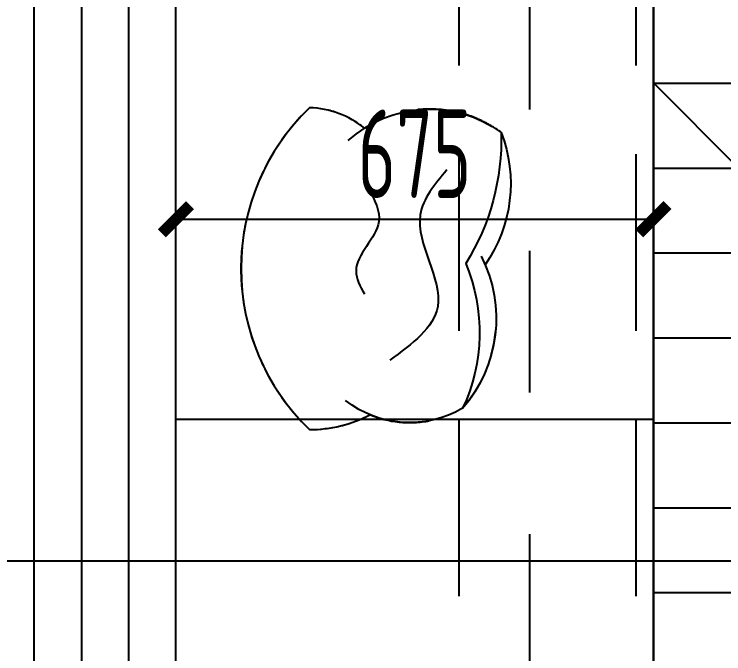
# Model space of a CAD drawing. Header units: millimetres. Extents: x -187744 to 2148, y -49419 to 6550.
# Drawn here: x -12194 to -11191, y -10843 to -9939 of the extents above; entities that cross this region are included whole.
import ezdxf
from ezdxf.enums import TextEntityAlignment as Align

# ---------------------------------------------------------------- set-up
doc = ezdxf.new("R2010")
doc.units = ezdxf.units.MM
doc.header["$LTSCALE"] = 1000
doc.header["$MEASUREMENT"] = 0
doc.set_wipeout_variables(frame=1)
for name, pattern in [('DASH', [0.35, 0.25, -0.1]), ('DASHED2', [0.375, 0.25, -0.125]), ('M-CENTER', [1.7999999999999998, 1.2, -0.2, 0.2, -0.2])]:
    doc.linetypes.add(name, pattern=pattern)
doc.layers.get('Defpoints').update_dxf_attribs({"color": 136})
for name, color, linetype in [('0w-梁1', 4, 'DASHED2'), ('A-WINDOW', 12, 'Continuous'), ('AXIS_TEXT', 50, 'Continuous'), ('B1建筑尺寸', 7, 'Continuous'), ('BS-FURN', 250, 'DASH'), ('BS-SHORT-CABINET', 40, 'Continuous'), ('DOTE', 138, 'M-CENTER'), ('FC-FLOOR', 138, 'Continuous'), ('FF-FURN', 51, 'Continuous'), ('RC-DIM-1', 50, 'Continuous'), ('RC-FIN', 30, 'Continuous')]:
    doc.layers.add(name, color=color, linetype=linetype)
doc.styles.add('COMPLEX', font='COMPLEX')
doc.styles.add('H-DIM', font='archs.shx', dxfattribs={"width": 0.7})
doc.dimstyles.new('H_DIM_1', dxfattribs={"dimscale": 0, "dimtxt": 2.5, "dimasz": 0.8, "dimexe": 2, "dimexo": 1.5, "dimgap": 0.6, "dimtad": 1, "dimdec": 0, "dimzin": 12, "dimdsep": 46, "dimtxsty": 'H-DIM', "dimblk": 'ARCHTICK', "dimcen": 0.125, "dimclrd": 44, "dimclre": 44, "dimclrt": 50, "dimadec": 0, "dimazin": 0, "dimtfac": 1, "dimtdec": 0, "dimtix": 1, "dimtmove": 2, "dimatfit": 3, "dimldrblk": 'ARCHTICK', "dimfxl": 1, "dimtvp": 1, "dimtolj": 1, "dimtzin": 0, "dimarcsym": 0})

# ---------------------------------------------------------------- blocks, each defined once
blk = doc.blocks.new('A$C401E2C42')
at = {"color": 59, "linetype": 'Continuous', "ltscale": 3000}
blk.add_wipeout([(-276.38750303197855, 281.92272970753714), (-254.71197019882436, 281.2828081117778), (-211.4689882527564, 274.787598061155), (-175.78526173864572, 263.8562373102706), (-141.50812230752445, 247.9463874421923), (-99.93624356183972, 219.78006192392343), (-63.27611871438239, 183.38005387534236), (-22.789905700289637, 117.82534985683765), (-6.259574040800828, 66.95853324617349), (-0.20684079402963107, 21.61887143888208), (-0.12393065844179318, -0.12163005428112683), (-24.430216671431367, -19.670941800059552), (-44.78614701300262, -30.951979211560968), (-65.60909319002025, -38.85812746170865), (-77.91054888936893, -61.14725984794069), (-93.7245476212936, -79.94221140935122), (-107.82073753405231, -91.8978455871393), (-128.82756336135702, -104.37660474011528), (-152.2951630658856, -112.76909857925344), (-169.29290207969177, -110.54187370404617), (-189.48751081914747, -105.52317217258386), (-213.17771703265495, -96.00738269308195), (-254.91778904260374, -66.78426336381153), (-272.68005355301835, -46.8406211082565), (-283.79708524375985, -30.165529573436515), (-291.93385130888703, -14.34703268002653), (-295.27042718257496, -6.370715698356662), (-322.01899353175577, 0.8984651146923284), (-355.9328421190172, 17.430027211398397), (-379.45999782405113, 35.19916832203313), (-391.58952983285167, 47.21418515892377), (-409.55606086238333, 70.53290752405734), (-423.0420742533878, 95.85373211846925), (-418.16827413011697, 116.24200163101128), (-408.0530795576875, 140.55692026094124), (-398.2452639344923, 156.6719897536908), (-380.5340009431145, 177.57910300038114), (-362.0049712400679, 193.00134218403846), (-331.63166204895026, 209.4423987112502), (-306.8319794872641, 216.8991969819036), (-301.933194682172, 239.4766651022546), (-295.44496737488913, 255.10269778857415), (-286.7181874700494, 269.4918089853363)], dxfattribs=at).dxf.layer = 'FF-FURN'
at = {"layer": 'FF-FURN', "linetype": 'Continuous', "ltscale": 3000}
for points in [[(-306.831979487557, 216.8991969818017, -0.1655406298837506), (-276.3875030321069, 281.9227297075558, -0.4259891687143785), (-4.656612873077393e-10, 0, -0.1215233233290522), (-65.60909319017082, -38.85812746186275, 7.115464291357926)], [(-282.0280495025218, 219.8997305108933, 0.3567723648219203), (-423.042074253317, 95.85373211838305, 0.2495420503229878), (-295.2704271827824, -6.370715698576532, -9.616880347716284)], [(-299.0785987549461, 4.536274231155403, 0.30666349490175), (-152.2951630661264, -112.7690985793015, 0.3063299663357472), (-56.40560082579032, -5.63846664770972, -0.8728471598091936)]]:
    blk.add_lwpolyline(points, format="xyb", dxfattribs=at)
at = {"layer": 'FF-FURN', "color": 57, "linetype": 'Continuous', "ltscale": 3000}
blk.add_lwpolyline([(-423.042074253317, 95.85373211838305, 0.1477298758543702), (-279.2077535800636, 11.27689981344156, 0.2133427585932454), (-152.2951630661264, -112.7690985793015, 0.1786618101816585)], format="xyb", dxfattribs=at)
at = {"layer": 'FF-FURN', "color": 59, "linetype": 'Continuous', "ltscale": 3000}
for points in [[(-258.2830628477968, 158.1168072366854), (-239.3475628481247, 122.7368072367972), (-176.7784628476948, 98.87570723670069), (-164.4292628481053, 71.72360723698512)], [(-343.0807628477924, 109.572007236653), (-281.3348628482781, 93.11620723677333), (-217.9423628482036, -2.327792763360776), (-129.851562847849, -8.087292763171718)]]:
    blk.add_spline(points, degree=3, dxfattribs=at)
blk = doc.blocks.new('QBLOCK2019073115112111')
at = {"layer": 'DOTE'}
for p, q in [((-5792.060074366818, -4386.862220989933), (-5792.06007436676, 4572.446616131841)), ((-6542.881884537506, 375.1427668173583), (6625.807625221307, 375.1427668173583))]:
    blk.add_line(p, q, dxfattribs=at)
at = {"layer": 'AXIS_TEXT', "style": 'COMPLEX', "width": 1.041666666666667}
for p, p2 in [((-5892.060074366738, 5527.780244951653), (-5692.060074366738, 5527.780244951653)), ((-5892.060074366738, 5527.780244951653), (-5692.060074366738, 5527.780244951653)), ((-5192.060074366738, 5527.780244951653), (-4992.060074366738, 5527.780244951653)), ((-5192.060074366738, 5527.780244951653), (-4992.060074366738, 5527.780244951653)), ((-3492.060074366738, 5527.780244951638), (-3292.060074366738, 5527.780244951638)), ((-3492.060074366738, 5527.780244951638), (-3292.060074366738, 5527.780244951638)), ((-2592.060074366855, 5527.780244951638), (-2392.060074366855, 5527.780244951638)), ((-2592.060074366855, 5527.780244951638), (-2392.060074366855, 5527.780244951638)), ((-192.0600743666291, 5527.780244951624), (7.939925633370876, 5527.780244951624)), ((-192.0600743666291, 5527.780244951624), (7.939925633370876, 5527.780244951624)), ((2707.939925633029, 5527.780244951609), (2907.939925633029, 5527.780244951609)), ((2707.939925633029, 5527.780244951609), (2907.939925633029, 5527.780244951609)), ((4507.939925632447, 5527.780244951602), (4707.939925632447, 5527.780244951602)), ((4507.939925632447, 5527.780244951602), (4707.939925632447, 5527.780244951602)), ((5507.93992563233, 5527.780244951595), (5707.93992563233, 5527.780244951595)), ((5507.93992563233, 5527.780244951595), (5707.93992563233, 5527.780244951595)), ((-7660.453697197896, 3713.142766817358), (-7460.453697197896, 3713.142766817358)), ((-7660.453697197896, 3713.142766817358), (-7460.453697197896, 3713.142766817358)), ((7521.141714654805, 3713.142766817358), (7521.641714654805, 3713.142766817358)), ((7521.141714654805, 3713.142766817358), (7521.641714654805, 3713.142766817358)), ((-7660.453697197896, 2463.142766817358), (-7460.453697197896, 2463.142766817358)), ((-7660.453697197896, 2463.142766817358), (-7460.453697197896, 2463.142766817358)), ((7521.141714654805, 2463.142766817358), (7521.641714654805, 2463.142766817358)), ((7521.141714654805, 2463.142766817358), (7521.641714654805, 2463.142766817358)), ((-7660.453697197896, 1413.142766817358), (-7460.453697197896, 1413.142766817358)), ((-7660.453697197896, 1413.142766817358), (-7460.453697197896, 1413.142766817358)), ((7521.141714654805, 1413.142766817358), (7521.641714654805, 1413.142766817358)), ((7521.141714654805, 1413.142766817358), (7521.641714654805, 1413.142766817358)), ((-7660.453697197896, 263.1427668173583), (-7460.453697197896, 263.1427668173583)), ((-7660.453697197896, 263.1427668173583), (-7460.453697197896, 263.1427668173583)), ((7521.141714654805, 263.1427668173583), (7521.641714654805, 263.1427668173583)), ((7521.141714654805, 263.1427668173583), (7521.641714654805, 263.1427668173583)), ((-7660.453697197896, -736.8572331826417), (-7460.453697197896, -736.8572331826417)), ((-7660.453697197896, -736.8572331826417), (-7460.453697197896, -736.8572331826417)), ((7521.141714654805, -736.8572331826417), (7521.641714654805, -736.8572331826417)), ((7521.141714654805, -736.8572331826417), (7521.641714654805, -736.8572331826417)), ((-7660.453697197896, -1436.85723318264), (-7460.453697197896, -1436.85723318264)), ((-7660.453697197896, -1436.85723318264), (-7460.453697197896, -1436.85723318264)), ((7521.141714654805, -1436.85723318264), (7521.641714654805, -1436.85723318264)), ((7521.141714654805, -1436.85723318264), (7521.641714654805, -1436.85723318264)), ((-7660.453697197896, -2536.857233182642), (-7460.453697197896, -2536.857233182642)), ((-7660.453697197896, -2536.857233182642), (-7460.453697197896, -2536.857233182642)), ((7521.141714654805, -2536.857233182642), (7521.641714654805, -2536.857233182642)), ((7521.141714654805, -2536.857233182642), (7521.641714654805, -2536.857233182642)), ((-7660.453697197896, -4136.85723318264), (-7460.453697197896, -4136.85723318264)), ((-7660.453697197896, -4136.85723318264), (-7460.453697197896, -4136.85723318264)), ((7521.141714654805, -4136.85723318264), (7521.641714654805, -4136.85723318264)), ((7521.141714654805, -4136.85723318264), (7521.641714654805, -4136.85723318264)), ((-5892.060074366738, -5349.929065770397), (-5891.560074366738, -5349.929065770397)), ((-5892.060074366738, -5349.929065770397), (-5891.560074366738, -5349.929065770397)), ((-5192.060074366738, -5349.929065770397), (-5191.560074366738, -5349.929065770397)), ((-5192.060074366738, -5349.929065770397), (-5191.560074366738, -5349.929065770397)), ((-3492.060074366738, -5351.121500088495), (-3491.560074366738, -5351.121500088495)), ((-3492.060074366738, -5351.121500088495), (-3491.560074366738, -5351.121500088495)), ((-2592.060074366855, -5349.929065770382), (-2591.560074366855, -5349.929065770382)), ((-2592.060074366855, -5349.929065770382), (-2591.560074366855, -5349.929065770382)), ((-192.0600743666291, -5349.929065770368), (-191.5600743666291, -5349.929065770368)), ((-192.0600743666291, -5349.929065770368), (-191.5600743666291, -5349.929065770368)), ((2707.939925633029, -5349.929065770353), (2708.439925633029, -5349.929065770353)), ((2707.939925633029, -5349.929065770353), (2708.439925633029, -5349.929065770353)), ((4507.939925632447, -5349.929065770346), (4508.439925632447, -5349.929065770346)), ((4507.939925632447, -5349.929065770346), (4508.439925632447, -5349.929065770346)), ((5507.93992563233, -5349.929065770339), (5508.43992563233, -5349.929065770339)), ((5507.93992563233, -5349.929065770339), (5508.43992563233, -5349.929065770339))]:
    blk.add_attdef('A', text='', height=224, dxfattribs=at).set_placement(p, p2, align=Align.FIT)
blk = doc.blocks.new('_ArchTick')
at = {"color": 0, "linetype": 'ByBlock', "const_width": 0.4}
blk.add_lwpolyline([(-0.5, -0.5), (0.5, 0.5)], dxfattribs=at)
blk = doc.blocks.new('*D86')
at = {"layer": 'Defpoints', "color": 0, "linetype": 'ByBlock', "transparency": 16777216}
for p in [(-11290.6557259608, -10228.52699124267), (-11965.35702989452, -10440.54577359302, 1.098049856671886e-09), (-11290.6557259608, -10440.54561051414)]:
    blk.add_point(p, dxfattribs=at)
at = {"layer": 'RC-DIM-1', "color": 44, "linetype": 'ByBlock', "lineweight": -2, "transparency": 16777216}
for p, q in [((-11965.35702989452, -10365.54577359302), (-11965.35702989452, -10128.52699124267)), ((-11290.6557259608, -10365.54561051414), (-11290.6557259608, -10128.52699124267)), ((-11965.35702989452, -10228.52699124267), (-11290.6557259608, -10228.52699124267))]:
    blk.add_line(p, q, dxfattribs=at)
at = {"layer": 'RC-DIM-1', "color": 44, "linetype": 'ByBlock', "lineweight": -2, "transparency": 16777216, "xscale": 40.00000000000001, "yscale": 40.00000000000001, "zscale": 40.00000000000001, "rotation": 180}
blk.add_blockref('_ArchTick', (-11965.35702989452, -10228.52699124267), dxfattribs=at)
at = {"layer": 'RC-DIM-1', "color": 44, "linetype": 'ByBlock', "lineweight": -2, "transparency": 16777216, "xscale": 40.00000000000001, "yscale": 40.00000000000001, "zscale": 40.00000000000001}
blk.add_blockref('_ArchTick', (-11290.6557259608, -10228.52699124267), dxfattribs=at)
at = {"layer": 'RC-DIM-1', "color": 50, "linetype": 'ByBlock', "transparency": 16777216, "insert": (-11628.00637792766, -10136.02699124267), "char_height": 125, "attachment_point": 5, "style": 'H-DIM'}
blk.add_mtext('\\A1;675', dxfattribs=at)
blk = doc.blocks.new('liang00000000')
at = {"layer": '0w-梁1', "linetype": 'DASHED2'}
for p, q in [((4066748.237938619, -1395105.348070659), (4066748.237938619, -1397305.348070659)), ((4066998.237941548, -1395105.347886019), (4066998.237941548, -1397305.347886019))]:
    blk.add_line(p, q, dxfattribs=at)
blk = doc.blocks.new('A$C5A535B59')
at = {"ltscale": 0.5}
blk.add_wipeout([(-3115.9536947846213, 4790.067770513903), (-3133.268399578495, 4772.060660114708), (-3163.6028530541407, 4731.843327081678), (-3184.1412636662844, 4694.073039218414), (-3199.507575065045, 4653.341705877267), (-3210.9902073248572, 4596.644920305587), (-3211.7920906658696, 4537.136110224937), (-3192.2289733195075, 4450.558357740801), (-3164.804567029468, 4395.382925626299), (-3133.218543511711, 4353.204139017021), (-3115.75365546908, 4335.253046445931), (-3079.9927951884138, 4338.773664261401), (-3054.149713214191, 4345.910102720589), (-3030.644204907857, 4356.199436181055), (-3002.5492025076937, 4347.784663787547), (-2974.3826595760675, 4345.077048872884), (-2953.144938594156, 4346.610247411065), (-2925.8004870003224, 4353.286341461258), (-2899.7272031377543, 4365.308433373106), (-2887.5406719038597, 4380.848788586562), (-2874.9755693497245, 4401.263659465841), (-2863.161681934639, 4428.197035784267), (-2852.3929640354377, 4485.898806881703), (-2853.865300056908, 4516.629655386881), (-2858.168162252588, 4539.312530245363), (-2864.2318392688644, 4558.887252119918), (-2867.9197677392476, 4568.139603635717), (-2851.7781786041282, 4595.691348742082), (-2837.2121115710684, 4636.641132954124), (-2832.1884448995447, 4670.232407306753), (-2831.900184671651, 4689.8983518966), (-2835.9263918817296, 4723.570352683048), (-2845.2530122794437, 4755.275918865178), (-2865.70486585213, 4768.117189984151), (-2893.635139019879, 4779.961576912994), (-2914.699611835521, 4785.308474922285), (-2946.130285135873, 4788.223512493179), (-2973.810277974957, 4785.967063255439), (-3012.0552898411715, 4774.996644012122), (-3038.469763493506, 4761.130541103733), (-3060.7076960075083, 4775.752547048875), (-3078.6470062648723, 4783.374305229591), (-3097.4302587310117, 4788.173215278752)], dxfattribs=at).dxf.layer = 'BS-FURN'
at = {"layer": 'BS-FURN', "ltscale": 0.5}
for points, elevation in [([(-3038.469763493182, 4761.130541103877, 0.1655406298837506), (-3115.95369478453, 4790.067770514026, 0.4259891687143785), (-3115.953694784717, 4335.253155551531, 0.1215233233290522), (-3030.644204907609, 4356.19943618105, -7.115464291357926)], 1.117221449915516e-10), ([(-3061.293881287804, 4743.595188670384, -0.3567723648219203), (-2845.253012279432, 4755.275918865053, -0.2495420503229878), (-2867.9197677389, 4568.139603635704, 9.616880347716284)], 1.117104480024238e-10), ([(-2845.253012279432, 4755.275918865053, -0.1477298758543702), (-2895.365582576462, 4569.702844822183, -0.2133427585932454), (-2899.727203137518, 4365.308433373255, -0.1786618101816585)], 1.11718239652371e-10), ([(-2873.583254724907, 4580.183121383627, -0.30666349490175), (-2899.727203137518, 4365.308433373255, -0.3063299663357472), (-3065.005910766922, 4376.104327020585, 0.8728471598091936)], 1.116014436768006e-10)]:
    blk.add_lwpolyline(points, format="xyb", dxfattribs=dict(at, elevation=elevation))
for points, knots in [([(-2922.094390363389, 4702.074374534757), (-2939.138957383042, 4681.875044208078), (-2986.745380645172, 4625.457191643422), (-2899.194931062701, 4509.242124404627), (-2971.254135669544, 4456.342617574919), (-3002.612694207462, 4433.321932145525)], [0, 0, 0, 0, 63.90109169948546, 178.4793016361268, 266.7581829438909, 266.7581829438909, 266.7581829438909, 266.7581829438909]), ([(-3031.000885886435, 4673.621507859541), (-3023.572260468167, 4658.628426694995), (-3003.747108119385, 4618.615624658429), (-3063.356047140285, 4572.957361117937), (-3044.381001990041, 4537.720865086972), (-3038.53350166089, 4526.8621071495)], [0, 0, 0, 0, 40.12851305779567, 107.0930138629118, 136.9215115626689, 136.9215115626689, 136.9215115626689, 136.9215115626689])]:
    blk.add_open_spline(points, degree=3, knots=knots, dxfattribs=at)

msp = doc.modelspace()

# ---------------------------------------------------------------- linework, layer by layer
at = {"layer": 'A-WINDOW'}
for p, q in [((-12165.35702989452, -11811.46123407952), (-12165.35702989443, -8911.461514753606)), ((-12098.69036322777, -8911.461514753606), (-12098.69036322786, -11745.46123407941)), ((-12032.02369656111, -8911.461514753606), (-12032.0236965612, -11677.46151475361))]:
    msp.add_line(p, q, dxfattribs=at)

# ---------------------------------------------------------------- block references
at = {"layer": 'BS-FURN'}
msp.add_blockref('A$C5A535B59', (-8660.509635971233, -14861.10618889992), dxfattribs=at)

# ---------------------------------------------------------------- next in the draw order: hatches: boundary and pattern name
at = {"layer": 'FC-FLOOR', "linetype": 'ByBlock'}
h = msp.add_hatch(dxfattribs=at)
h.set_pattern_fill('DOLMIT', color=250, scale=480, angle=-1.272221872585407e-14, style=0)
h.set_pattern_definition([(360, (-8290.360162591132, -10636.46027323464), (3.859494359223928e-14, -120), []), (315, (-8290.360162591132, -10636.46027323464), (-239.9999995972723, -239.9999995972725), [169.7056272, -339.4116864])])
h.paths.add_polyline_path([(-7490.357029894492, -10636.46027323353), (-7490.357029894521, -11686.45754649001), (-8890.361529346574, -11686.4604782482), (-8890.361529346748, -11536.49163943223), (-11290.65554566238, -11536.48994919227), (-11290.06303698873, -8686.491262186213), (-8290.360565524894, -8686.490652863899), (-8290.360162591132, -10636.46027323074)])

# ---------------------------------------------------------------- next in the draw order: linework, layer by layer
at = {"layer": 'BS-SHORT-CABINET'}
msp.add_line((-11290.65554566506, -9036.489668556806), (-11290.65554565985, -11186.48966854959), dxfattribs=at)
at = {"layer": 'FC-FLOOR', "color": 30}
msp.add_line((-11290.65554566226, -9036.489668562383), (-11290.65554566225, -11186.48966854954), dxfattribs=at)
at = {"layer": 'RC-FIN'}
msp.add_line((-11290.6555456622, -11186.48966854954), (-11290.6560653285, -9036.489668561453), dxfattribs=at)

# ---------------------------------------------------------------- next in the draw order: block references
at = {"layer": 'FF-FURN', "extrusion": (-1.312721898509512e-23, 6.670518583416866e-16, -1), "xscale": 1.152, "yscale": 1.152, "zscale": -1.152000000000001, "rotation": 315.5680260153391}
msp.add_blockref('A$C401E2C42', (11776.46333075632, -10525.85303334877), dxfattribs=at)

# ---------------------------------------------------------------- next in the draw order: linework, layer by layer
at = {"layer": 'A-WINDOW'}
msp.add_line((-11965.35702989455, -11611.46151475361), (-11965.35702989443, -8911.461514753606), dxfattribs=at)
at = {"layer": 'FC-FLOOR', "linetype": 'ByBlock'}
msp.add_line((-11290.65554566231, -10511.45936429881), (-11965.35702989449, -10511.45936429881), dxfattribs=at)

# ---------------------------------------------------------------- next in the draw order: block references
at = {"layer": '0w-梁1'}
msp.add_blockref('liang00000000', (-4078313.594975891, 1386093.857555413), dxfattribs=at)
at = {"layer": 'B1建筑尺寸', "linetype": 'Continuous'}
msp.add_blockref('QBLOCK2019073115112111', (-5673.300088240168, -11086.60400089659), dxfattribs=at)

# ---------------------------------------------------------------- next in the draw order: dimensions: what is measured, and where the dimension line sits
at = {"layer": 'RC-DIM-1', "linetype": 'ByBlock'}
dim = msp.add_linear_dim(base=(-11290.6557259608, -10228.52699124267), p1=(-11965.35702989452, -10440.54577359302), p2=(-11290.6557259608, -10440.54561051414), dimstyle='H_DIM_1', override={"dimscale": 50.00000000000001}, dxfattribs=at)
dim.commit()
dim.dimension.update_dxf_attribs({"geometry": '*D86', "text_midpoint": (-11628.00637792766, -10136.02699124267)})

doc.saveas('drawing.dxf')
